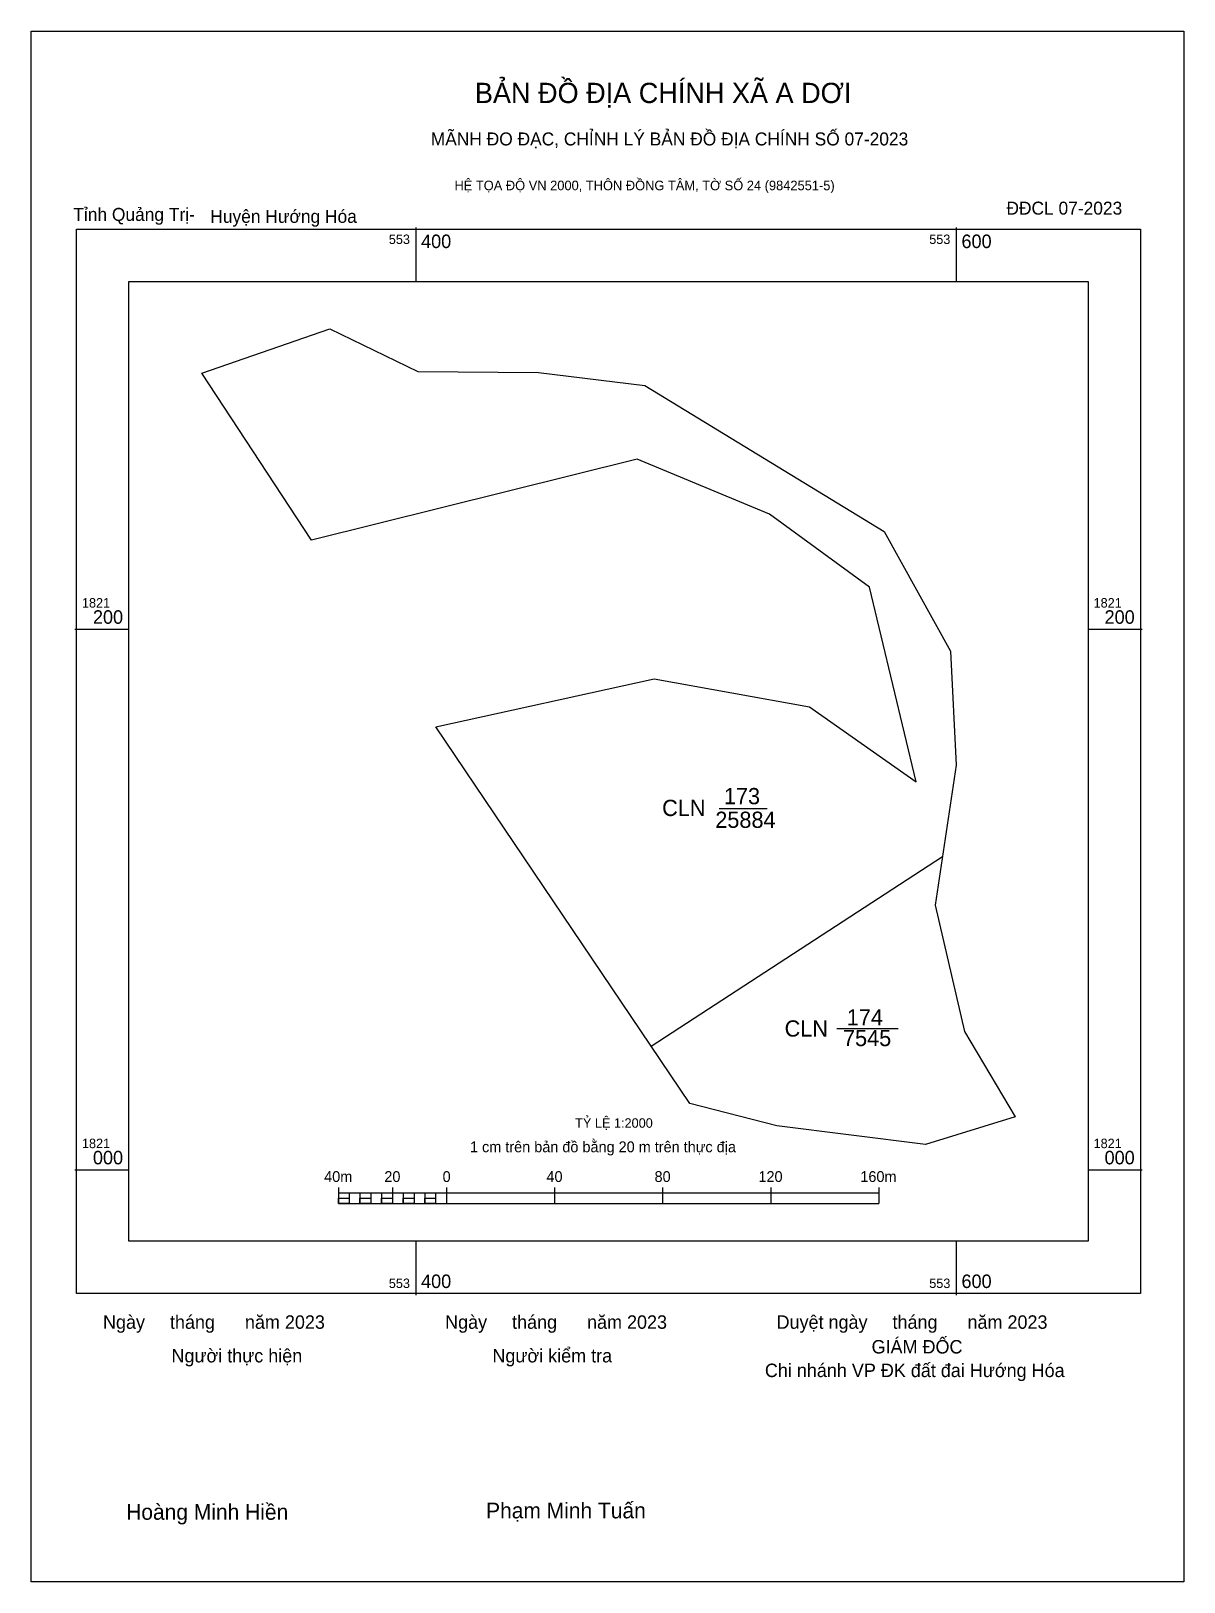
# Model space of a CAD drawing. Extents: x 553258 to 553684, y 1820869 to 1821443.
import ezdxf

# ---------------------------------------------------------------- set-up
doc = ezdxf.new("R2010")
doc.units = 0
for name, color, linetype in [('Level 10', 7, 'Continuous'), ('Level 13', 7, 'Continuous'), ('Level 15', 7, 'Continuous'), ('Level 55', 7, 'Continuous'), ('Level 6', 7, 'Continuous'), ('Level 62', 7, 'Continuous'), ('Level 63', 7, 'Continuous'), ('Level 9', 7, 'Continuous')]:
    doc.layers.add(name, color=color, linetype=linetype)

msp = doc.modelspace()

# ---------------------------------------------------------------- linework, layer by layer
at = {"layer": 'Level 10'}
msp.add_lwpolyline([(553368.22, 1821333), (553400.78, 1821317.29), (553445.5, 1821316.84), (553484.82, 1821312.01), (553573.42, 1821258.04), (553597.93, 1821213.81), (553600.02, 1821171.57), (553592.26, 1821119.76), (553603.09, 1821073.02), (553621.85, 1821041.45), (553588.67, 1821031.23), (553533.63, 1821038.16), (553501.48, 1821046.39), (553407.45, 1821185.79), (553488.28, 1821203.59), (553545.77, 1821193.12), (553585.24, 1821165.37), (553567.93, 1821237.5), (553530.98, 1821264.4), (553481.96, 1821284.79), (553361.44, 1821254.82), (553320.92, 1821316.62)], close=True, dxfattribs=at)
at = {"layer": 'Level 15'}
msp.add_lwpolyline([(553257.64, 1821443.22), (553684.35, 1821443.22), (553684.35, 1820869.38), (553257.64, 1820869.38)], close=True, dxfattribs=at)
at = {"layer": 'Level 55'}
msp.add_line((553487.2, 1821067.57), (553594.96, 1821137.76), dxfattribs=at)
at = {"layer": 'Level 62'}
msp.add_lwpolyline([(553293.87, 1821350.53), (553648.9, 1821350.53), (553648.9, 1820995.51), (553293.87, 1820995.51)], close=True, dxfattribs=at)
at = {"layer": 'Level 63'}
for p, q in [((553400, 1821370.53), (553400, 1821350.53)), ((553600, 1821370.53), (553600, 1821350.53)), ((553273.87, 1821221.9), (553293.87, 1821221.9)), ((553648.9, 1821221.9), (553668.9, 1821221.9)), ((553273.87, 1821021.9), (553293.87, 1821021.9)), ((553648.9, 1821021.9), (553668.9, 1821021.9)), ((553371.39, 1821015.38), (553371.39, 1821009.38)), ((553391.39, 1821015.38), (553391.39, 1821009.38)), ((553411.39, 1821015.38), (553411.39, 1821009.38)), ((553451.39, 1821015.38), (553451.39, 1821009.38)), ((553491.39, 1821015.38), (553491.39, 1821009.38)), ((553531.39, 1821015.38), (553531.39, 1821009.38)), ((553571.39, 1821015.38), (553571.39, 1821009.38)), ((553371.39, 1821013.38), (553571.39, 1821013.38)), ((553371.39, 1821009.38), (553571.39, 1821009.38)), ((553375.39, 1821013.38), (553375.39, 1821009.38)), ((553379.39, 1821013.38), (553379.39, 1821009.38)), ((553383.39, 1821013.38), (553383.39, 1821009.38)), ((553387.39, 1821013.38), (553387.39, 1821009.38)), ((553391.39, 1821013.38), (553391.39, 1821009.38)), ((553395.39, 1821013.38), (553395.39, 1821009.38)), ((553399.39, 1821013.38), (553399.39, 1821009.38)), ((553403.39, 1821013.38), (553403.39, 1821009.38)), ((553407.39, 1821013.38), (553407.39, 1821009.38)), ((553411.39, 1821013.38), (553411.39, 1821009.38)), ((553400, 1820995.51), (553400, 1820975.51)), ((553600, 1820995.51), (553600, 1820975.51))]:
    msp.add_line(p, q, dxfattribs=at)
for points in [[(553274.5, 1821369.91), (553668.27, 1821369.91), (553668.27, 1820976.14), (553274.5, 1820976.14)], [(553371.39, 1821011.38), (553375.39, 1821011.38), (553375.39, 1821009.38), (553371.39, 1821009.38)], [(553371.39, 1821011.38), (553375.39, 1821011.38), (553375.39, 1821009.38), (553371.39, 1821009.38)], [(553379.39, 1821011.38), (553383.39, 1821011.38), (553383.39, 1821009.38), (553379.39, 1821009.38)], [(553387.39, 1821011.38), (553391.39, 1821011.38), (553391.39, 1821009.38), (553387.39, 1821009.38)], [(553395.39, 1821011.38), (553399.39, 1821011.38), (553399.39, 1821009.38), (553395.39, 1821009.38)], [(553403.39, 1821011.38), (553407.39, 1821011.38), (553407.39, 1821009.38), (553403.39, 1821009.38)]]:
    msp.add_lwpolyline(points, close=True, dxfattribs=at)
at = {"layer": 'Level 9'}
for p, q in [((553512.33, 1821155.51), (553530.09, 1821155.51)), ((553555.88, 1821074.13), (553578.51, 1821074.13))]:
    msp.add_line(p, q, dxfattribs=at)

# ---------------------------------------------------------------- texts
at = {"layer": 'Level 13'}
for s, p in [('CLN', (553491.22, 1821152.78)), ('173', (553514.07, 1821157.14)), ('25884', (553510.89, 1821148.39)), ('174', (553559.55, 1821075.29)), ('CLN', (553536.55, 1821071.17)), ('7545', (553558.15, 1821067.64))]:
    msp.add_text(s, height=6, dxfattribs=at).set_placement(p)
at = {"layer": 'Level 6'}
msp.add_text('TỶ LỆ 1:2000', height=3.5158, dxfattribs=at).set_placement((553459.01, 1821037.44))
at = {"layer": 'Level 63'}
for s, height, p in [('BẢN ĐỒ ĐỊA CHÍNH XÃ A DƠI', 7.4873, (553421.92, 1821416.57)), ('MÃNH ĐO ĐẠC, CHỈNH LÝ BẢN ĐỒ ĐỊA CHÍNH SỐ 07-2023', 4.8044, (553405.59, 1821400.88)), ('HỆ TỌA ĐỘ VN 2000, THÔN ĐỒNG TÂM, TỜ SỐ 24 (9842551-5)', 3.5565, (553414.36, 1821384.3)), ('553', 3.5, (553390.07, 1821364.41)), ('400', 5, (553402, 1821362.91)), ('553', 3.5, (553590.07, 1821364.41)), ('600', 5, (553602, 1821362.91)), ('1821', 3.5, (553276.5, 1821229.9)), ('1821', 3.5, (553650.9, 1821229.9)), ('200', 5, (553280.56, 1821223.9)), ('200', 5, (553654.96, 1821223.9)), ('1821', 3.5, (553276.5, 1821029.9)), ('1 cm trên bản đồ bằng 20 m trên thực địa', 4, (553420.1, 1821028.38)), ('1821', 3.5, (553650.9, 1821029.9)), ('000', 5, (553280.56, 1821023.9)), ('000', 5, (553654.96, 1821023.9)), ('40m', 4, (553366.13, 1821017.38)), ('20', 4, (553388.41, 1821017.38)), ('0', 4, (553409.97, 1821017.38)), ('40', 4, (553448.41, 1821017.38)), ('80', 4, (553488.41, 1821017.38)), ('120', 4, (553526.86, 1821017.38)), ('160m', 4, (553564.58, 1821017.38)), ('553', 3.5, (553390.07, 1820978.14)), ('400', 5, (553402, 1820978.14)), ('553', 3.5, (553590.07, 1820978.14)), ('600', 5, (553602, 1820978.14)), ('Ngày     tháng      năm 2023', 4.9766, (553284.28, 1820963.06)), ('Ngày     tháng      năm 2023', 4.9766, (553410.89, 1820963.06)), ('Duyệt ngày     tháng      năm 2023', 4.9766, (553533.57, 1820963.06)), ('GIÁM ĐỐC', 4.977, (553568.72, 1820953.92)), ('Người thực hiện', 4.9766, (553309.61, 1820950.62)), ('Người kiểm tra', 4.9766, (553428.39, 1820950.62)), ('Chi nhánh VP ĐK đất đai Hướng Hóa', 4.9766, (553529.25, 1820945.19)), ('Hoàng Minh Hiền', 5.8048, (553292.86, 1820892.4)), ('Phạm Minh Tuấn', 5.8048, (553426.06, 1820892.92))]:
    msp.add_text(s, height=height, dxfattribs=at).set_placement(p)
at = {"layer": 'Level 9'}
for s, p in [('Tỉnh Quảng Trị-', (553273.3, 1821372.96)), ('Huyện Hướng Hóa', (553324, 1821372.24)), ('ĐĐCL 07-2023', (553618.64, 1821375.28))]:
    msp.add_text(s, height=4.8044, dxfattribs=at).set_placement(p)

doc.saveas('drawing.dxf')
